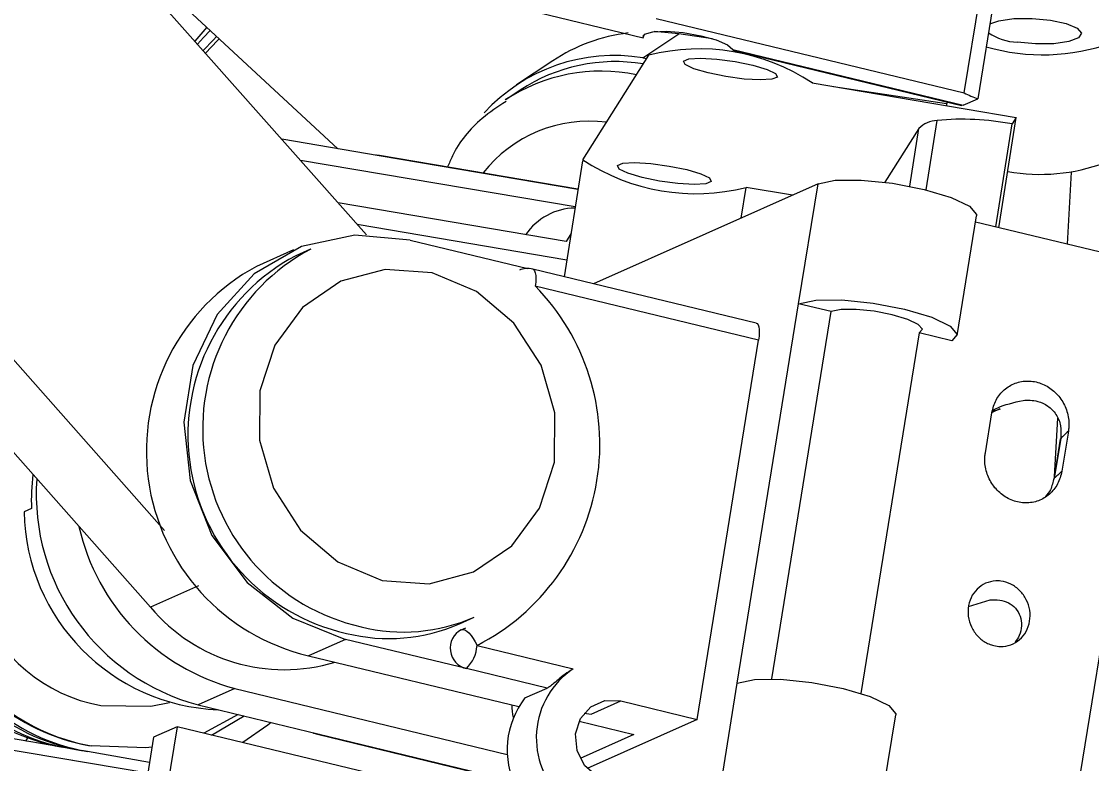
# Model space of a CAD drawing. Header units: millimetres. Extents: x 0 to 1189, y 0 to 841.
# Drawn here: x 626.04 to 631.2, y 564.23 to 567.81 of the extents above; entities that cross this region are included whole.
import ezdxf

# ---------------------------------------------------------------- set-up
doc = ezdxf.new("R2010")
doc.units = ezdxf.units.MM
doc.layers.get('0').update_dxf_attribs({"lineweight": 18})
doc.layers.add('尺寸线层', color=3, linetype='Continuous', lineweight=18)
doc.dimstyles.new('ISO-25', dxfattribs={"dimtxt": 2.5, "dimasz": 2.5, "dimexe": 1.25, "dimexo": 0.625, "dimtad": 1, "dimtxsty": 'Standard', "dimcen": 2.5, "dimdle": 5, "dimadec": 0, "dimazin": 0, "dimtfac": 1, "dimtmove": 0, "dimatfit": 3, "dimfxl": 1, "dimarcsym": 0})

# ---------------------------------------------------------------- blocks, each defined once
blk = doc.blocks.new('*X16')
at = {"layer": '尺寸线层', "linetype": 'Continuous'}
for points in [[(668.6687, 617.1299), (668.6299, 612.9938), (667.2905, 613.2299)], [(655.1602, 540.5189), (656.5383, 544.4188), (655.199, 544.6549)]]:
    blk.add_hatch(color=0, dxfattribs=at).paths.add_polyline_path(points, flags=0)
at = {"layer": '尺寸线层', "color": 0, "linetype": 'Continuous'}
for p, q in [((666.5541, 617.5027), (670.6383, 616.7826)), ((668.6687, 617.1299), (655.1602, 540.5189)), ((625.2283, 545.7966), (657.1298, 540.1716))]:
    blk.add_line(p, q, dxfattribs=at)
at = {"layer": '尺寸线层', "color": 0, "insert": (658.4206, 579.4404), "char_height": 3.5, "width": 28.938547, "attachment_point": 5, "rotation": 80.0001}
blk.add_mtext('388,96', dxfattribs=at)

msp = doc.modelspace()

# ---------------------------------------------------------------- linework, layer by layer
at = {"color": 7, "linetype": 'Continuous', "lineweight": 15}
for p, q in [((624.8131, 570.0401), (627.7038, 566.7783)), ((626.7321, 565.3536), (623.1864, 569.3544)), ((627.5656, 567.1928), (626.2814, 568.3832)), ((630.5841, 567.4615), (630.6865, 568.0943)), ((630.7541, 568.0779), (630.6498, 567.4334)), ((628.4797, 567.8612), (629.0366, 567.7264)), ((629.1003, 567.8206), (630.5841, 567.4615)), ((626.935, 567.7774), (626.8781, 567.7099)), ((629.21, 567.7464), (629.0896, 567.7565)), ((629.0362, 567.6305), (629.21, 567.7464)), ((629.0366, 567.7264), (629.0388, 567.7401)), ((629.3716, 567.7221), (629.21, 567.7464)), ((629.4688, 567.6705), (630.5788, 567.4019)), ((629.4701, 567.6682), (629.4688, 567.6705)), ((629.4699, 567.6673), (630.5709, 567.4008)), ((628.6017, 567.6158), (628.4279, 567.4999)), ((628.7461, 567.1397), (629.0645, 567.6429)), ((629.0362, 567.6305), (629.0549, 567.6277)), ((629.8512, 567.5097), (630.8345, 567.3432)), ((629.8523, 567.5095), (629.8531, 567.5146)), ((628.4446, 567.4749), (628.375, 567.4285)), ((630.4998, 567.4181), (630.4988, 567.4)), ((630.5788, 567.4019), (630.6498, 567.4334)), ((630.7515, 566.812), (630.8345, 567.3432)), ((630.8345, 567.3432), (630.8146, 567.3117)), ((630.3656, 567.2903), (630.2017, 567.0312)), ((630.7371, 566.8155), (630.8146, 567.3117)), ((627.7654, 567.159), (627.296, 567.2385)), ((628.7094, 566.912), (627.3868, 567.136)), ((628.7229, 566.9983), (627.7669, 567.1602)), ((628.7443, 567.1348), (628.6569, 566.5759)), ((631.0988, 567.08), (631.0795, 566.7326)), ((629.8798, 567.0229), (628.7974, 566.5419)), ((629.5097, 566.8584), (629.5328, 567.0064)), ((629.7572, 566.9684), (629.5328, 567.0064)), ((629.7864, 566.4458), (629.8798, 567.0229)), ((628.666, 566.7453), (627.5683, 566.9312)), ((630.5501, 566.2926), (630.6435, 566.8698)), ((631.5392, 566.6213), (630.6385, 566.8393)), ((627.9142, 566.7528), (628.4815, 566.6155)), ((626.6639, 564.984), (625.171, 566.6687)), ((627.3524, 566.7047), (627.175, 566.6258)), ((627.4355, 566.7088), (627.3646, 566.6772)), ((630.6675, 561.2344), (631.5392, 566.6213)), ((629.5815, 566.3522), (628.5052, 566.6127)), ((629.5935, 566.2707), (628.5171, 566.5312)), ((629.4907, 564.6181), (629.7864, 566.4458)), ((629.9432, 566.4078), (629.7864, 566.4458)), ((629.6568, 564.638), (629.9432, 566.4078)), ((629.2977, 564.443), (629.5935, 566.2707)), ((630.3672, 566.3052), (630.0862, 564.5685)), ((630.524, 566.2673), (630.3672, 566.3052)), ((630.6858, 565.7283), (630.7169, 565.9207)), ((630.7174, 565.9219), (630.7579, 565.941)), ((631.033, 565.8948), (631.0174, 565.6128)), ((631.0466, 565.7935), (631.0155, 565.6011)), ((631.0489, 565.7972), (631.0178, 565.6049)), ((631.0489, 565.7972), (631.0466, 565.7935)), ((631.0857, 565.8314), (631.0546, 565.639)), ((631.0178, 565.6049), (631.0155, 565.6011)), ((626.0906, 565.4588), (626.0551, 565.443)), ((630.6054, 564.9875), (630.7098, 565.0187)), ((628.1524, 564.9044), (628.2234, 564.9359)), ((628.1612, 564.8755), (628.1824, 564.8851)), ((627.6028, 564.8289), (627.4254, 564.75)), ((628.1859, 564.6878), (627.6028, 564.8289)), ((628.2369, 564.7997), (628.7006, 564.6875)), ((627.4254, 564.75), (628.4381, 564.5049)), ((628.5741, 564.5938), (628.1859, 564.6878)), ((629.3973, 564.0409), (629.4907, 564.6181)), ((627.0706, 564.5923), (626.8932, 564.5135)), ((627.0706, 564.5923), (628.3827, 564.2748)), ((628.4677, 564.5465), (628.5741, 564.5938)), ((626.8932, 564.5135), (627.4762, 564.3724)), ((628.787, 564.4692), (628.929, 564.5323)), ((628.929, 564.5323), (629.2977, 564.443)), ((627.087, 564.4666), (626.9212, 564.3769)), ((626.9575, 564.3677), (627.1147, 564.4599)), ((628.7532, 564.4741), (628.787, 564.4692)), ((630.1609, 563.8878), (630.2543, 564.4649)), ((626.2839, 564.3018), (625.5885, 564.4196)), ((626.7925, 564.408), (626.488, 562.5266)), ((626.7925, 564.408), (626.6789, 564.3576)), ((627.9846, 564.1195), (626.7925, 564.408)), ((628.7286, 564.4346), (628.9926, 564.3707)), ((629.2977, 564.443), (628.7671, 564.2072)), ((626.6508, 564.184), (625.5566, 564.3693)), ((626.0641, 564.3391), (626.073, 564.3543)), ((626.6789, 564.3576), (626.3745, 562.4762)), ((627.4683, 564.3714), (628.4124, 564.1429)), ((626.2705, 564.3042), (626.3307, 564.2936)), ((626.3659, 564.3178), (626.378, 564.3157)), ((626.3607, 564.2883), (626.3307, 564.2936)), ((626.6592, 564.2357), (626.3607, 564.2883))]:
    msp.add_line(p, q, dxfattribs=at)
at = {"color": 8, "linetype": 'Continuous', "lineweight": 15}
for p, q in [((629.9539, 567.4923), (630.4994, 567.4102)), ((630.3221, 567.0118), (630.3656, 567.2903)), ((630.4011, 566.9942), (630.4534, 567.3289)), ((627.7669, 567.1602), (627.7654, 567.159)), ((628.7227, 566.9968), (627.7654, 567.159)), ((627.6591, 566.8287), (628.6697, 566.6576)), ((628.6891, 566.7818), (628.666, 566.7453)), ((626.8947, 565.0866), (626.6639, 564.984)), ((627.4762, 564.3724), (628.4111, 564.1461)), ((628.9926, 564.3707), (628.7338, 564.2557))]:
    msp.add_line(p, q, dxfattribs=at)
at = {"color": 7, "linetype": 'Continuous', "lineweight": 15}
for points in [[(630.7081, 567.7938), (630.751, 567.8091), (630.8236, 567.8194), (630.9107, 567.8205), (630.9992, 567.8121), (631.0755, 567.7956), (631.1281, 567.7736), (631.1488, 567.7493), (631.1346, 567.7264), (631.0876, 567.7084), (631.015, 567.6982), (630.9279, 567.6971), (630.8394, 567.7055)], [(626.8906, 567.6958), (626.9192, 567.7283), (626.9509, 567.7626)], [(629.0366, 567.7264), (629.0444, 567.7446), (629.0839, 567.7558), (629.1491, 567.7583), (629.2301, 567.7517), (629.3145, 567.7369), (629.3895, 567.7163), (629.4437, 567.693), (629.4688, 567.6705)], [(626.982, 567.7338), (626.9669, 567.7175), (626.9171, 567.6659)], [(626.9289, 567.6527), (626.987, 567.7141), (626.9945, 567.7222)], [(629.435, 567.5402), (629.3502, 567.5576), (629.2817, 567.5778), (629.2401, 567.5979), (629.2317, 567.6146), (629.2577, 567.6256), (629.3141, 567.629), (629.3924, 567.6244), (629.4807, 567.6125), (629.5655, 567.5951), (629.634, 567.5748), (629.6756, 567.5548), (629.684, 567.538), (629.658, 567.5271), (629.6016, 567.5237), (629.5233, 567.5282), (629.435, 567.5402)], [(630.5788, 567.4019), (630.5722, 567.4006), (630.5709, 567.4008)], [(627.7669, 567.1602), (627.7523, 567.1616), (627.7498, 567.1616)], [(629.1166, 567.0369), (629.0318, 567.0543), (628.9634, 567.0746), (628.9218, 567.0946), (628.9133, 567.1113), (628.9393, 567.1223), (628.9957, 567.1257), (629.0741, 567.1211), (629.1624, 567.1092), (629.2472, 567.0918), (629.3156, 567.0715), (629.3572, 567.0515), (629.3656, 567.0347), (629.3397, 567.0238), (629.2832, 567.0204), (629.2049, 567.025), (629.1166, 567.0369)], [(629.8798, 567.0229), (629.9622, 567.0403), (630.0882, 567.0414), (630.2386, 567.0261), (630.3905, 566.9968), (630.5208, 566.9578), (630.6097, 566.9152), (630.6436, 566.8754), (630.6435, 566.8698)], [(627.9142, 566.7528), (627.6481, 566.7767), (627.391, 566.7207), (627.1637, 566.5894), (626.9846, 566.3934), (626.8682, 566.1486), (626.8238, 565.8748), (626.8553, 565.5942), (626.9598, 565.3295), (627.1291, 565.1022), (627.3494, 564.9307), (627.6028, 564.8289)], [(627.7806, 565.1132), (628.0058, 565.0964), (628.2207, 565.1537), (628.4043, 565.2795), (628.5385, 565.4616), (628.6103, 565.6821), (628.6126, 565.9194), (628.5452, 566.1503), (628.4146, 566.3522), (628.2338, 566.5053), (628.0203, 566.5946), (627.7951, 566.6114), (627.5802, 566.5541), (627.3966, 566.4283), (627.2624, 566.2462), (627.1906, 566.0257), (627.1883, 565.7884), (627.2557, 565.5575), (627.3862, 565.3556), (627.5671, 565.2025), (627.7806, 565.1132)], [(629.7864, 566.4458), (629.8688, 566.4631), (629.9948, 566.4642), (630.1452, 566.449), (630.2971, 566.4196), (630.4274, 566.3806), (630.5163, 566.338), (630.5502, 566.2982), (630.524, 566.2673)], [(630.3672, 566.3052), (630.3823, 566.323), (630.3628, 566.3459), (630.3117, 566.3704), (630.2368, 566.3928), (630.1495, 566.4097), (630.063, 566.4185), (629.9905, 566.4178), (629.9432, 566.4078)], [(629.5815, 566.3522), (629.5859, 566.3499), (629.5906, 566.3437), (629.5941, 566.3341), (629.5961, 566.3215), (629.5967, 566.3064), (629.5958, 566.2892), (629.5935, 566.2707)], [(628.1612, 564.8755), (628.1689, 564.8768), (628.1778, 564.8746), (628.1877, 564.8688), (628.1981, 564.8598), (628.2086, 564.8479), (628.2188, 564.8336), (628.2284, 564.8173), (628.2369, 564.7997)], [(629.4907, 564.6181), (629.5731, 564.6354), (629.6991, 564.6365), (629.8494, 564.6212), (630.0014, 564.5919), (630.1317, 564.5529), (630.2205, 564.5103), (630.2544, 564.4705), (630.2543, 564.4649)], [(628.963, 564.151), (628.8883, 564.1436), (628.8151, 564.1684), (628.7555, 564.2212), (628.7191, 564.2934), (628.7119, 564.3732), (628.7352, 564.4476), (628.7851, 564.5044), (628.8534, 564.5342), (628.929, 564.5323)], [(627.4459, 564.3797), (627.4507, 564.3775), (627.4683, 564.3714)], [(626.6711, 564.3092), (626.6415, 564.3058), (626.378, 564.3157)]]:
    msp.add_lwpolyline(points, dxfattribs=at)
at = {"color": 8, "linetype": 'Continuous', "lineweight": 15}
for points in [[(628.5052, 566.6127), (628.5096, 566.6104), (628.5143, 566.6042), (628.5177, 566.5946), (628.5198, 566.582), (628.5204, 566.5668), (628.5195, 566.5497), (628.5171, 566.5312)], [(626.4247, 564.5106), (626.6652, 564.5064), (626.7554, 564.5247)], [(627.2445, 564.4285), (627.2285, 564.4153), (627.109, 564.3314)], [(627.4762, 564.3724), (627.4696, 564.3712), (627.4683, 564.3714)]]:
    msp.add_lwpolyline(points, dxfattribs=at)
at = {"color": 7, "linetype": 'Continuous', "lineweight": 15}
for centre, radius, start, end in [((629.0672, 566.9142), 0.842, 96.9112, 123.5679), ((630.9622, 568.6344), 0.9893, 254.0449, 289.5844), ((630.852, 567.9769), 0.2717, 236.2967, 267.3457), ((629.3076, 566.6889), 0.9845, 56.4834, 104.2921), ((628.8978, 566.7962), 0.8457, 80.5801, 137.7672), ((628.9025, 566.7797), 0.8325, 80.6315, 123.3746), ((630.8473, 567.9865), 0.5873, 243.3734, 250.3511), ((630.4618, 567.1907), 0.1385, 93.4704, 134.0166), ((630.5735, 566.0494), 1.2851, 79.1856, 95.3611), ((629.2898, 567.9604), 0.9845, 236.4828, 284.2927), ((630.9488, 567.975), 0.9059, 260.1459, 290.2093), ((628.7139, 566.6132), 0.2936, 91.0269, 145.7814), ((627.823, 565.8125), 0.9788, 117.9295, 257.2794), ((627.894, 565.844), 0.9788, 117.9292, 257.2798), ((627.656, 565.7354), 1.012, 118.3812, 256.8279), ((628.4816, 566.5155), 0.1, 76.3946, 113.96), ((627.7401, 565.7686), 1.0888, 297.1497, 44.4663), ((626.506, 565.2782), 1.0001, 135.957, 259.9039), ((626.536, 565.2729), 1.0001, 137.0479, 259.9045), ((626.5359, 565.2729), 0.97, 137.2141, 259.9069), ((626.548, 565.2707), 0.97, 137.6642, 259.908), ((630.7209, 566.0169), 0.0853, 268.1793, 295.9589), ((627.0685, 565.5007), 0.9788, 172.8054, 182.4573), ((627.1643, 565.5287), 1.0508, 175.9887, 255.0487), ((627.027, 565.4614), 0.9721, 181.0879, 267.8206), ((627.3368, 565.6004), 1.0426, 192.6043, 255.2062), ((626.4141, 565.2923), 0.998, 195.7106, 259.9756), ((626.4442, 565.2869), 0.9979, 197.9339, 259.9762), ((627.3086, 565.5233), 0.8405, 219.9134, 286.9051), ((627.8828, 565.7079), 0.8437, 255.9837, 293.8069), ((627.8119, 565.676), 0.8434, 255.9788, 293.8143), ((628.209, 564.7863), 0.1012, 118.2091, 256.7854), ((628.0651, 564.8104), 0.1721, 314.548, 356.4337), ((628.9244, 564.3538), 0.4018, 123.8514, 227.4096), ((628.7905, 564.2964), 0.4084, 142.2358, 206.698), ((628.7199, 564.5196), 0.3159, 181.1737, 192.3433)]:
    msp.add_arc(centre, radius, start, end, dxfattribs=at)
at = {"color": 8, "linetype": 'Continuous', "lineweight": 15}
for centre, radius, start, end in [((628.8339, 566.7317), 0.8344, 78.1906, 123.5068), ((628.7774, 566.6761), 0.6489, 82.683, 141.9893), ((626.5595, 565.2686), 0.7699, 139.8037, 259.9206)]:
    msp.add_arc(centre, radius, start, end, dxfattribs=at)
at = {"color": 7, "linetype": 'Continuous', "lineweight": 15}
for points, knots in [([(628.3768, 567.4207), (628.3375, 567.3945), (628.2344, 567.326), (628.139, 567.2123), (628.1027, 567.1224), (628.0954, 567.1046)], [0, 0, 0, 0, 0.1430383, 0.3741037, 0.431271, 0.431271, 0.431271, 0.431271]), ([(630.7169, 565.9207), (630.7225, 565.9418), (630.7336, 565.9841), (630.7747, 566.034), (630.8286, 566.0664), (630.891, 566.0773), (630.9546, 566.0655), (631.0122, 566.0324), (631.0573, 565.9816), (631.0846, 565.919), (631.0903, 565.8667), (631.0866, 565.8382), (631.0857, 565.8314)], [0, 0, 0, 0, 0.0647592, 0.1295124, 0.1942689, 0.2590324, 0.323789, 0.3885467, 0.4533133, 0.5180726, 0.5828322, 0.6031199, 0.6031199, 0.6031199, 0.6031199]), ([(630.7182, 565.9317), (630.7269, 565.9363), (630.7658, 565.9567), (630.8231, 565.97), (630.8676, 565.9804)], [0, 0, 0, 0, 0.0353136, 0.1576217, 0.1576217, 0.1576217, 0.1576217]), ([(630.8676, 565.9804), (630.8905, 565.9812), (630.9275, 565.9825), (630.9868, 565.9571), (631.0278, 565.916), (631.0531, 565.8593), (631.0489, 565.8176), (631.0489, 565.7972), (631.0489, 565.7972)], [0, 0, 0, 0, 0.0921997, 0.1489766, 0.2012904, 0.2516838, 0.3010352, 0.3010449, 0.3010449, 0.3010449, 0.3010449]), ([(631.0857, 565.8314), (631.0791, 565.825), (631.0672, 565.8135), (631.0545, 565.8022), (631.0489, 565.7972)], [0, 0, 0, 0, 0.02812489, 0.05021839, 0.05021839, 0.05021839, 0.05021839]), ([(631.0546, 565.639), (631.049, 565.6179), (631.0379, 565.5756), (630.9968, 565.5257), (630.943, 565.4933), (630.8805, 565.4824), (630.8169, 565.4942), (630.7594, 565.5273), (630.7143, 565.5781), (630.6869, 565.6407), (630.6812, 565.693), (630.6849, 565.7215), (630.6858, 565.7283)], [0, 0, 0, 0, 0.0647578, 0.1295221, 0.1942789, 0.2590375, 0.3237997, 0.3885592, 0.4533172, 0.5180768, 0.5828373, 0.6031363, 0.6031363, 0.6031363, 0.6031363]), ([(631.0546, 565.639), (631.0479, 565.6326), (631.036, 565.6211), (631.0234, 565.6098), (631.0178, 565.6049)], [0, 0, 0, 0, 0.02812232, 0.05021408, 0.05021408, 0.05021408, 0.05021408]), ([(631.0178, 565.6049), (631.0178, 565.6049), (631.0092, 565.5877), (631.007, 565.553), (630.9848, 565.5277), (630.9759, 565.5174)], [0, 0, 0, 0, 0.00001356, 0.05847743, 0.0981914, 0.0981914, 0.0981914, 0.0981914]), ([(630.727, 564.7987), (630.7189, 564.8011), (630.6944, 564.8083), (630.6571, 564.8329), (630.6229, 564.8751), (630.6033, 564.9262), (630.6004, 564.9803), (630.6146, 565.0312), (630.6442, 565.0733), (630.686, 565.1018), (630.7271, 565.1114), (630.7689, 565.1099), (630.8105, 565.0972), (630.8538, 565.0656), (630.8856, 565.0213), (630.9023, 564.9692), (630.9021, 564.9153), (630.8849, 564.8655), (630.8527, 564.8255), (630.8092, 564.8001), (630.7651, 564.7921), (630.7377, 564.7968), (630.727, 564.7987)], [0, 0, 0, 0, 0.0256262, 0.0774367, 0.1292398, 0.1810552, 0.2328621, 0.2846691, 0.3364823, 0.3882942, 0.4401005, 0.4657277, 0.5175397, 0.5693497, 0.6211606, 0.6729651, 0.7247767, 0.7765796, 0.828392, 0.8802017, 0.9320079, 0.9651791, 0.9651791, 0.9651791, 0.9651791]), ([(630.7098, 565.0187), (630.7245, 565.0196), (630.7515, 565.0212), (630.795, 565.0087), (630.8314, 564.9823), (630.8555, 564.9423), (630.8622, 564.8949), (630.8534, 564.8498), (630.8369, 564.8259), (630.8298, 564.8156)], [0, 0, 0, 0, 0.0636571, 0.116571, 0.1613558, 0.2022534, 0.2413067, 0.279614, 0.3090409, 0.3090409, 0.3090409, 0.3090409]), ([(628.7006, 564.6875), (628.6871, 564.6789), (628.663, 564.6634), (628.6285, 564.6354), (628.6012, 564.6123), (628.5833, 564.5985), (628.5765, 564.595), (628.5741, 564.5938)], [0, 0, 0, 0, 0.0437508, 0.0781087, 0.1127193, 0.1421011, 0.1576357, 0.1576357, 0.1576357, 0.1576357])]:
    msp.add_open_spline(points, degree=3, knots=knots, dxfattribs=at)

# ---------------------------------------------------------------- dimensions: what is measured, and where the dimension line sits
at = {"layer": '尺寸线层'}
dim = msp.add_linear_dim(base=(655.1602, 540.5189), p1=(666.5541, 617.5027), p2=(625.2283, 545.7966), angle=80.0001, dimstyle='ISO-25', override={"dimtxt": 3.5, "dimasz": 4.08, "dimexe": 2, "dimexo": 0, "dimgap": 1.524, "dimlfac": 5, "dimzin": 0, "dimsah": 1, "dimdle": 8.16, "dimadec": 2, "dimtfill": 1, "dimtolj": 1, "dimtzin": 8}, dxfattribs=at)
dim.commit()
dim.dimension.update_dxf_attribs({"geometry": '*X16', "text_midpoint": (658.4206, 579.4404)})

doc.saveas('drawing.dxf')
